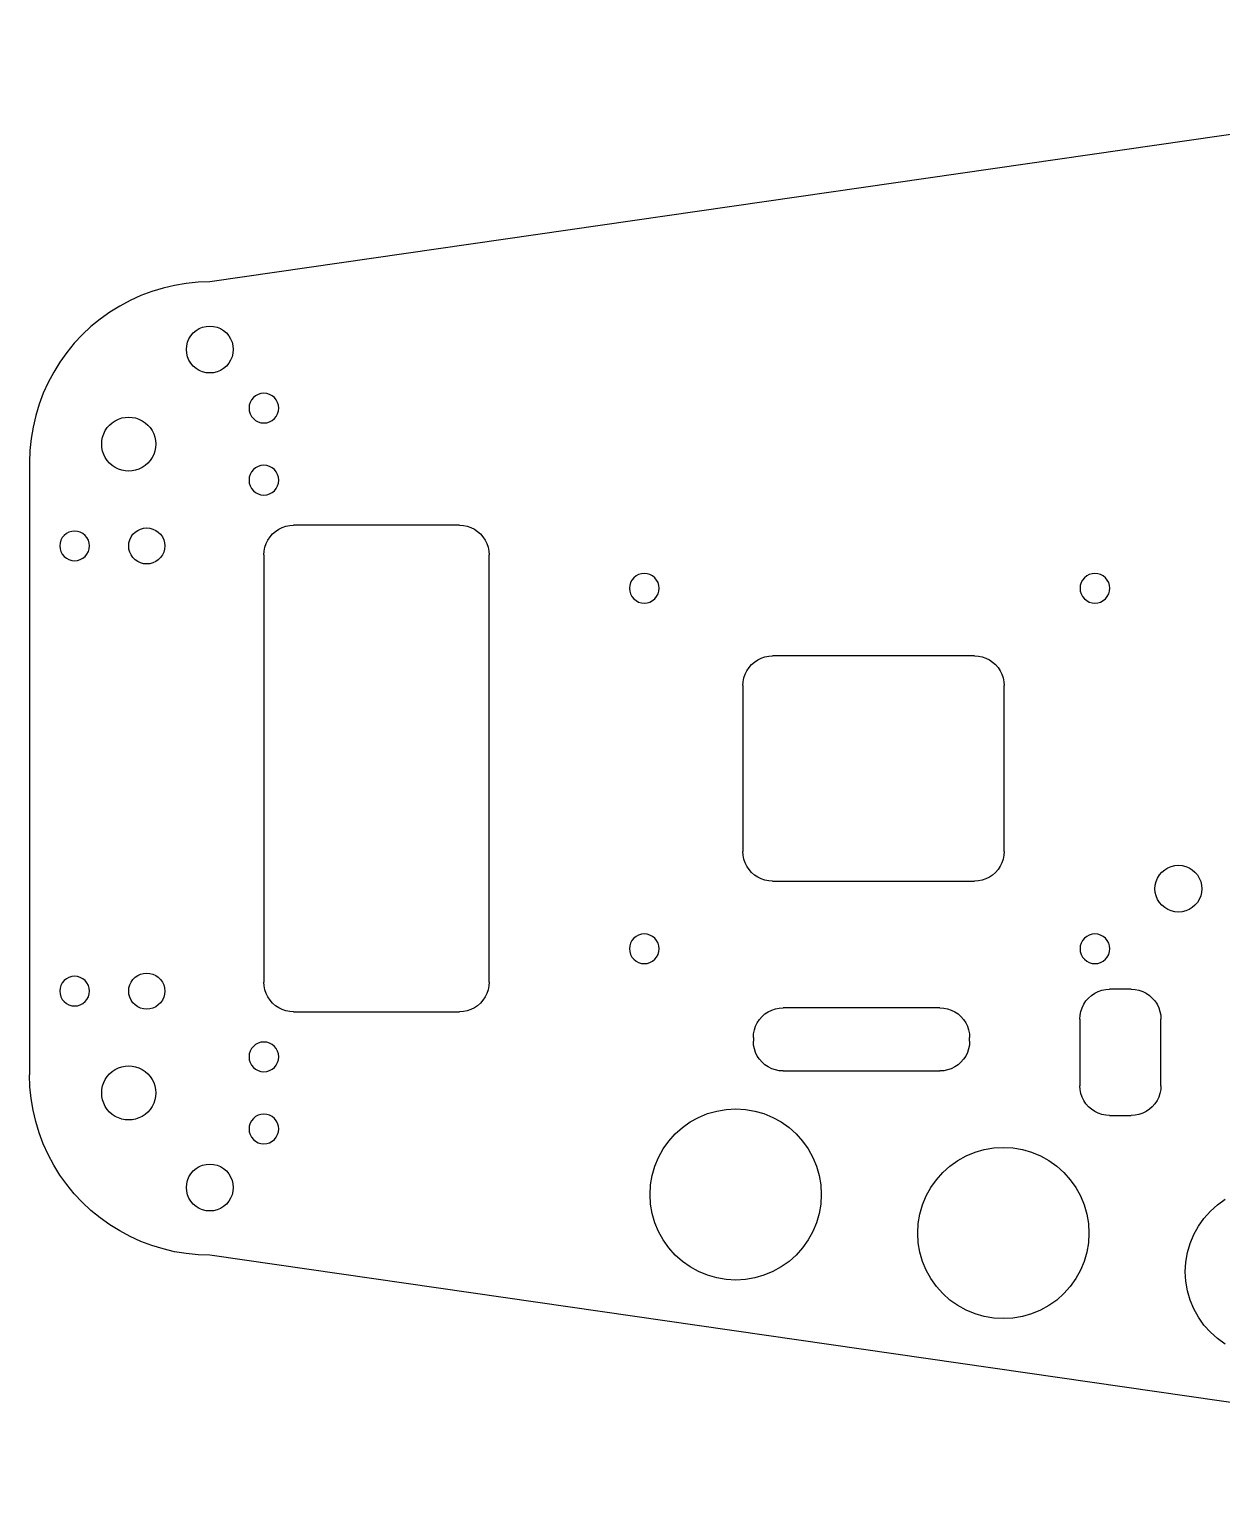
# Model space of a CAD drawing. Extents: x -118 to 146, y -80 to 84.
# Drawn here: x -118 to 14.3, y -80.3 to 83.7 of the extents above; entities that cross this region are included whole.
import ezdxf

# ---------------------------------------------------------------- set-up
doc = ezdxf.new("R2010")
doc.units = 0
doc.layers.get('0').update_dxf_attribs({"linetype": 'CONTINUOUS'})

msp = doc.modelspace()

# ---------------------------------------------------------------- linework, layer by layer
for p, q in [((96.05, 83.67), (-97.95, 55.66)), ((-105.61, 54.14), (-106.8, 53.6)), ((-104.38, 54.6), (-105.61, 54.14)), ((-103.13, 54.98), (-104.38, 54.6)), ((-101.86, 55.28), (-103.13, 54.98)), ((-100.56, 55.49), (-101.86, 55.28)), ((-99.26, 55.62), (-100.56, 55.49)), ((-97.95, 55.66), (-99.26, 55.62)), ((-107.95, 52.98), (-109.06, 52.29)), ((-106.8, 53.6), (-107.95, 52.98)), ((-110.13, 51.53), (-111.14, 50.7)), ((-109.06, 52.29), (-110.13, 51.53)), ((-112.1, 49.8), (-112.99, 48.85)), ((-111.14, 50.7), (-112.1, 49.8)), ((-100.43, 48.96), (-100.27, 49.34)), ((-100.27, 49.34), (-100.06, 49.69)), ((-100.06, 49.69), (-99.79, 50)), ((-99.79, 50), (-99.48, 50.26)), ((-99.48, 50.26), (-99.13, 50.48)), ((-99.13, 50.48), (-98.76, 50.63)), ((-98.76, 50.63), (-98.36, 50.73)), ((-98.36, 50.73), (-97.95, 50.76)), ((-97.95, 50.76), (-97.55, 50.73)), ((-97.55, 50.73), (-97.15, 50.63)), ((-97.15, 50.63), (-96.77, 50.48)), ((-96.77, 50.48), (-96.43, 50.26)), ((-96.43, 50.26), (-96.11, 50)), ((-96.11, 50), (-95.85, 49.69)), ((-95.85, 49.69), (-95.64, 49.34)), ((-95.64, 49.34), (-95.48, 48.96)), ((-113.82, 47.83), (-114.58, 46.77)), ((-112.99, 48.85), (-113.82, 47.83)), ((-100.55, 48.16), (-100.52, 48.57)), ((-100.52, 47.75), (-100.55, 48.16)), ((-100.52, 48.57), (-100.43, 48.96)), ((-100.43, 47.36), (-100.52, 47.75)), ((-95.48, 48.96), (-95.39, 48.57)), ((-95.39, 47.75), (-95.48, 47.36)), ((-95.39, 48.57), (-95.35, 48.16)), ((-95.35, 48.16), (-95.39, 47.75)), ((-114.58, 46.77), (-115.27, 45.66)), ((-100.27, 46.98), (-100.43, 47.36)), ((-100.06, 46.63), (-100.27, 46.98)), ((-99.79, 46.32), (-100.06, 46.63)), ((-99.48, 46.06), (-99.79, 46.32)), ((-99.13, 45.84), (-99.48, 46.06)), ((-96.43, 46.06), (-96.77, 45.84)), ((-96.11, 46.32), (-96.43, 46.06)), ((-95.85, 46.63), (-96.11, 46.32)), ((-95.64, 46.98), (-95.85, 46.63)), ((-95.48, 47.36), (-95.64, 46.98)), ((-115.89, 44.51), (-116.43, 43.31)), ((-115.27, 45.66), (-115.89, 44.51)), ((-98.76, 45.69), (-99.13, 45.84)), ((-98.36, 45.59), (-98.76, 45.69)), ((-97.95, 45.56), (-98.36, 45.59)), ((-97.55, 45.59), (-97.95, 45.56)), ((-97.15, 45.69), (-97.55, 45.59)), ((-96.77, 45.84), (-97.15, 45.69)), ((-116.43, 43.31), (-116.89, 42.09)), ((-93.12, 42.83), (-93.33, 42.58)), ((-92.87, 43.03), (-93.12, 42.83)), ((-92.58, 43.18), (-92.87, 43.03)), ((-92.28, 43.28), (-92.58, 43.18)), ((-91.95, 43.31), (-92.28, 43.28)), ((-91.63, 43.28), (-91.95, 43.31)), ((-91.32, 43.18), (-91.63, 43.28)), ((-91.04, 43.03), (-91.32, 43.18)), ((-90.79, 42.83), (-91.04, 43.03)), ((-90.58, 42.58), (-90.79, 42.83)), ((-116.89, 42.09), (-117.27, 40.84)), ((-93.57, 41.98), (-93.6, 41.66)), ((-93.6, 41.66), (-93.57, 41.34)), ((-93.48, 42.29), (-93.57, 41.98)), ((-93.57, 41.34), (-93.48, 41.03)), ((-93.33, 42.58), (-93.48, 42.29)), ((-93.48, 41.03), (-93.33, 40.74)), ((-90.43, 42.29), (-90.58, 42.58)), ((-90.58, 40.74), (-90.43, 41.03)), ((-90.34, 41.98), (-90.43, 42.29)), ((-90.43, 41.03), (-90.34, 41.34)), ((-90.3, 41.66), (-90.34, 41.98)), ((-90.34, 41.34), (-90.3, 41.66)), ((-117.57, 39.56), (-117.78, 38.27)), ((-117.27, 40.84), (-117.57, 39.56)), ((-109.55, 39.16), (-109.33, 39.49)), ((-109.33, 39.49), (-109.07, 39.78)), ((-109.07, 39.78), (-108.78, 40.04)), ((-108.78, 40.04), (-108.45, 40.26)), ((-108.45, 40.26), (-108.1, 40.43)), ((-108.1, 40.43), (-107.73, 40.56)), ((-107.73, 40.56), (-107.34, 40.63)), ((-107.34, 40.63), (-106.95, 40.66)), ((-106.95, 40.66), (-106.56, 40.63)), ((-106.56, 40.63), (-106.18, 40.56)), ((-106.18, 40.56), (-105.81, 40.43)), ((-105.81, 40.43), (-105.45, 40.26)), ((-105.45, 40.26), (-105.13, 40.04)), ((-105.13, 40.04), (-104.83, 39.78)), ((-104.83, 39.78), (-104.57, 39.49)), ((-104.57, 39.49), (-104.36, 39.16)), ((-93.33, 40.74), (-93.12, 40.49)), ((-93.12, 40.49), (-92.87, 40.29)), ((-92.87, 40.29), (-92.58, 40.14)), ((-92.58, 40.14), (-92.28, 40.04)), ((-92.28, 40.04), (-91.95, 40.01)), ((-91.95, 40.01), (-91.63, 40.04)), ((-91.63, 40.04), (-91.32, 40.14)), ((-91.32, 40.14), (-91.04, 40.29)), ((-91.04, 40.29), (-90.79, 40.49)), ((-90.79, 40.49), (-90.58, 40.74)), ((-117.78, 38.27), (-117.91, 36.97)), ((-109.95, 37.66), (-109.93, 38.05)), ((-109.93, 38.05), (-109.85, 38.44)), ((-109.85, 38.44), (-109.73, 38.81)), ((-109.73, 38.81), (-109.55, 39.16)), ((-104.36, 39.16), (-104.18, 38.81)), ((-104.18, 38.81), (-104.06, 38.44)), ((-104.06, 38.44), (-103.98, 38.05)), ((-103.98, 38.05), (-103.95, 37.66)), ((-117.91, 36.97), (-117.95, 35.66)), ((-109.93, 37.27), (-109.95, 37.66)), ((-109.85, 36.88), (-109.93, 37.27)), ((-109.73, 36.51), (-109.85, 36.88)), ((-109.55, 36.16), (-109.73, 36.51)), ((-109.33, 35.83), (-109.55, 36.16)), ((-104.36, 36.16), (-104.57, 35.83)), ((-104.18, 36.51), (-104.36, 36.16)), ((-104.06, 36.88), (-104.18, 36.51)), ((-103.98, 37.27), (-104.06, 36.88)), ((-103.95, 37.66), (-103.98, 37.27)), ((-117.95, 35.66), (-117.95, -32.34)), ((-109.07, 35.54), (-109.33, 35.83)), ((-108.78, 35.28), (-109.07, 35.54)), ((-108.45, 35.06), (-108.78, 35.28)), ((-108.1, 34.89), (-108.45, 35.06)), ((-107.73, 34.76), (-108.1, 34.89)), ((-107.34, 34.69), (-107.73, 34.76)), ((-106.95, 34.66), (-107.34, 34.69)), ((-106.56, 34.69), (-106.95, 34.66)), ((-106.18, 34.76), (-106.56, 34.69)), ((-105.81, 34.89), (-106.18, 34.76)), ((-105.45, 35.06), (-105.81, 34.89)), ((-105.13, 35.28), (-105.45, 35.06)), ((-104.83, 35.54), (-105.13, 35.28)), ((-104.57, 35.83), (-104.83, 35.54)), ((-93.33, 34.58), (-93.48, 34.29)), ((-93.12, 34.83), (-93.33, 34.58)), ((-92.87, 35.03), (-93.12, 34.83)), ((-92.58, 35.18), (-92.87, 35.03)), ((-92.28, 35.28), (-92.58, 35.18)), ((-91.95, 35.31), (-92.28, 35.28)), ((-91.63, 35.28), (-91.95, 35.31)), ((-91.32, 35.18), (-91.63, 35.28)), ((-91.04, 35.03), (-91.32, 35.18)), ((-90.79, 34.83), (-91.04, 35.03)), ((-90.58, 34.58), (-90.79, 34.83)), ((-90.43, 34.29), (-90.58, 34.58)), ((-93.57, 33.98), (-93.6, 33.66)), ((-93.6, 33.66), (-93.57, 33.34)), ((-93.48, 34.29), (-93.57, 33.98)), ((-93.57, 33.34), (-93.48, 33.03)), ((-93.48, 33.03), (-93.33, 32.74)), ((-90.58, 32.74), (-90.43, 33.03)), ((-90.34, 33.98), (-90.43, 34.29)), ((-90.43, 33.03), (-90.34, 33.34)), ((-90.3, 33.66), (-90.34, 33.98)), ((-90.34, 33.34), (-90.3, 33.66)), ((-93.33, 32.74), (-93.12, 32.49)), ((-93.12, 32.49), (-92.87, 32.29)), ((-92.87, 32.29), (-92.58, 32.14)), ((-92.58, 32.14), (-92.28, 32.04)), ((-92.28, 32.04), (-91.95, 32.01)), ((-91.95, 32.01), (-91.63, 32.04)), ((-91.63, 32.04), (-91.32, 32.14)), ((-91.32, 32.14), (-91.04, 32.29)), ((-91.04, 32.29), (-90.79, 32.49)), ((-90.79, 32.49), (-90.58, 32.74)), ((-113.58, 27.88), (-113.87, 27.73)), ((-113.28, 27.98), (-113.58, 27.88)), ((-112.95, 28.01), (-113.28, 27.98)), ((-112.63, 27.98), (-112.95, 28.01)), ((-112.32, 27.88), (-112.63, 27.98)), ((-112.04, 27.73), (-112.32, 27.88)), ((-106.49, 27.65), (-106.24, 27.89)), ((-106.24, 27.89), (-105.95, 28.09)), ((-105.95, 28.09), (-105.64, 28.24)), ((-105.64, 28.24), (-105.3, 28.33)), ((-105.3, 28.33), (-104.95, 28.36)), ((-104.95, 28.36), (-104.61, 28.33)), ((-104.61, 28.33), (-104.27, 28.24)), ((-104.27, 28.24), (-103.95, 28.09)), ((-103.95, 28.09), (-103.67, 27.89)), ((-103.67, 27.89), (-103.42, 27.65)), ((-90.99, 27.69), (-90.66, 27.98)), ((-90.66, 27.98), (-90.3, 28.22)), ((-90.3, 28.22), (-89.92, 28.41)), ((-89.92, 28.41), (-89.51, 28.55)), ((-89.51, 28.55), (-89.08, 28.63)), ((-89.08, 28.63), (-88.65, 28.66)), ((-70.25, 28.66), (-88.65, 28.66)), ((-70.25, 28.66), (-69.82, 28.63)), ((-69.82, 28.63), (-69.4, 28.55)), ((-69.4, 28.55), (-68.99, 28.41)), ((-68.99, 28.41), (-68.6, 28.22)), ((-68.6, 28.22), (-68.24, 27.98)), ((-68.24, 27.98), (-67.92, 27.69)), ((-114.57, 26.68), (-114.6, 26.36)), ((-114.6, 26.36), (-114.57, 26.04)), ((-114.48, 26.99), (-114.57, 26.68)), ((-114.33, 27.28), (-114.48, 26.99)), ((-114.12, 27.53), (-114.33, 27.28)), ((-113.87, 27.73), (-114.12, 27.53)), ((-111.79, 27.53), (-112.04, 27.73)), ((-111.58, 27.28), (-111.79, 27.53)), ((-111.43, 26.99), (-111.58, 27.28)), ((-111.34, 26.68), (-111.43, 26.99)), ((-111.3, 26.36), (-111.34, 26.68)), ((-111.34, 26.04), (-111.3, 26.36)), ((-106.95, 26.36), (-106.92, 26.71)), ((-106.92, 26.01), (-106.95, 26.36)), ((-106.92, 26.71), (-106.83, 27.04)), ((-106.83, 27.04), (-106.69, 27.36)), ((-106.69, 27.36), (-106.49, 27.65)), ((-103.42, 27.65), (-103.22, 27.36)), ((-103.22, 27.36), (-103.07, 27.04)), ((-103.07, 27.04), (-102.98, 26.71)), ((-102.98, 26.71), (-102.95, 26.36)), ((-102.95, 26.36), (-102.98, 26.01)), ((-91.84, 26.21), (-91.7, 26.62)), ((-91.7, 26.62), (-91.51, 27.01)), ((-91.51, 27.01), (-91.27, 27.37)), ((-91.27, 27.37), (-90.99, 27.69)), ((-67.92, 27.69), (-67.64, 27.37)), ((-67.64, 27.37), (-67.4, 27.01)), ((-67.4, 27.01), (-67.2, 26.62)), ((-67.2, 26.62), (-67.07, 26.21)), ((-114.57, 26.04), (-114.48, 25.73)), ((-114.48, 25.73), (-114.33, 25.44)), ((-114.33, 25.44), (-114.12, 25.19)), ((-114.12, 25.19), (-113.87, 24.99)), ((-113.87, 24.99), (-113.58, 24.84)), ((-113.58, 24.84), (-113.28, 24.74)), ((-113.28, 24.74), (-112.95, 24.71)), ((-112.95, 24.71), (-112.63, 24.74)), ((-112.63, 24.74), (-112.32, 24.84)), ((-112.32, 24.84), (-112.04, 24.99)), ((-112.04, 24.99), (-111.79, 25.19)), ((-111.79, 25.19), (-111.58, 25.44)), ((-111.58, 25.44), (-111.43, 25.73)), ((-111.43, 25.73), (-111.34, 26.04)), ((-106.83, 25.68), (-106.92, 26.01)), ((-106.69, 25.36), (-106.83, 25.68)), ((-106.49, 25.07), (-106.69, 25.36)), ((-106.24, 24.83), (-106.49, 25.07)), ((-105.95, 24.63), (-106.24, 24.83)), ((-105.64, 24.48), (-105.95, 24.63)), ((-103.95, 24.63), (-104.27, 24.48)), ((-103.67, 24.83), (-103.95, 24.63)), ((-103.42, 25.07), (-103.67, 24.83)), ((-103.22, 25.36), (-103.42, 25.07)), ((-103.07, 25.68), (-103.22, 25.36)), ((-102.98, 26.01), (-103.07, 25.68)), ((-91.95, 25.36), (-91.93, 25.79)), ((-91.95, 25.36), (-91.95, -22.04)), ((-91.93, 25.79), (-91.84, 26.21)), ((-67.07, 26.21), (-66.98, 25.79)), ((-66.98, 25.79), (-66.95, 25.36)), ((-66.95, -22.04), (-66.95, 25.36)), ((-105.3, 24.39), (-105.64, 24.48)), ((-104.95, 24.36), (-105.3, 24.39)), ((-104.61, 24.39), (-104.95, 24.36)), ((-104.27, 24.48), (-104.61, 24.39)), ((-50.65, 23.03), (-50.9, 22.83)), ((-50.37, 23.18), (-50.65, 23.03)), ((-50.06, 23.28), (-50.37, 23.18)), ((-49.74, 23.31), (-50.06, 23.28)), ((-49.42, 23.28), (-49.74, 23.31)), ((-49.11, 23.18), (-49.42, 23.28)), ((-48.82, 23.03), (-49.11, 23.18)), ((-48.57, 22.83), (-48.82, 23.03)), ((-0.65, 23.03), (-0.9, 22.83)), ((-0.37, 23.18), (-0.65, 23.03)), ((-0.06, 23.28), (-0.37, 23.18)), ((0.26, 23.31), (-0.06, 23.28)), ((0.58, 23.28), (0.26, 23.31)), ((0.89, 23.18), (0.58, 23.28)), ((1.18, 23.03), (0.89, 23.18)), ((1.43, 22.83), (1.18, 23.03)), ((-51.36, 21.98), (-51.39, 21.66)), ((-51.39, 21.66), (-51.36, 21.34)), ((-51.26, 22.29), (-51.36, 21.98)), ((-51.36, 21.34), (-51.26, 21.03)), ((-51.11, 22.58), (-51.26, 22.29)), ((-50.9, 22.83), (-51.11, 22.58)), ((-48.37, 22.58), (-48.57, 22.83)), ((-48.21, 22.29), (-48.37, 22.58)), ((-48.12, 21.98), (-48.21, 22.29)), ((-48.21, 21.03), (-48.12, 21.34)), ((-48.09, 21.66), (-48.12, 21.98)), ((-48.12, 21.34), (-48.09, 21.66)), ((-1.36, 21.98), (-1.39, 21.66)), ((-1.39, 21.66), (-1.36, 21.34)), ((-1.26, 22.29), (-1.36, 21.98)), ((-1.36, 21.34), (-1.26, 21.03)), ((-1.11, 22.58), (-1.26, 22.29)), ((-0.9, 22.83), (-1.11, 22.58)), ((1.63, 22.58), (1.43, 22.83)), ((1.79, 22.29), (1.63, 22.58)), ((1.88, 21.98), (1.79, 22.29)), ((1.79, 21.03), (1.88, 21.34)), ((1.91, 21.66), (1.88, 21.98)), ((1.88, 21.34), (1.91, 21.66)), ((-51.26, 21.03), (-51.11, 20.74)), ((-51.11, 20.74), (-50.9, 20.49)), ((-50.9, 20.49), (-50.65, 20.29)), ((-50.65, 20.29), (-50.37, 20.14)), ((-50.37, 20.14), (-50.06, 20.04)), ((-50.06, 20.04), (-49.74, 20.01)), ((-49.74, 20.01), (-49.42, 20.04)), ((-49.42, 20.04), (-49.11, 20.14)), ((-49.11, 20.14), (-48.82, 20.29)), ((-48.82, 20.29), (-48.57, 20.49)), ((-48.57, 20.49), (-48.37, 20.74)), ((-48.37, 20.74), (-48.21, 21.03)), ((-1.26, 21.03), (-1.11, 20.74)), ((-1.11, 20.74), (-0.9, 20.49)), ((-0.9, 20.49), (-0.65, 20.29)), ((-0.65, 20.29), (-0.37, 20.14)), ((-0.37, 20.14), (-0.06, 20.04)), ((-0.06, 20.04), (0.26, 20.01)), ((0.26, 20.01), (0.58, 20.04)), ((0.58, 20.04), (0.89, 20.14)), ((0.89, 20.14), (1.18, 20.29)), ((1.18, 20.29), (1.43, 20.49)), ((1.43, 20.49), (1.63, 20.74)), ((1.63, 20.74), (1.79, 21.03)), ((-38.12, 12.87), (-37.83, 13.19)), ((-37.83, 13.19), (-37.51, 13.48)), ((-37.51, 13.48), (-37.15, 13.72)), ((-37.15, 13.72), (-36.76, 13.91)), ((-36.76, 13.91), (-36.35, 14.05)), ((-36.35, 14.05), (-35.93, 14.13)), ((-35.93, 14.13), (-35.5, 14.16)), ((-13.1, 14.16), (-35.5, 14.16)), ((-13.1, 14.16), (-12.67, 14.13)), ((-12.67, 14.13), (-12.25, 14.05)), ((-12.25, 14.05), (-11.84, 13.91)), ((-11.84, 13.91), (-11.45, 13.72)), ((-11.45, 13.72), (-11.09, 13.48)), ((-11.09, 13.48), (-10.77, 13.19)), ((-10.77, 13.19), (-10.48, 12.87)), ((-38.77, 11.29), (-38.69, 11.71)), ((-38.69, 11.71), (-38.55, 12.12)), ((-38.55, 12.12), (-38.36, 12.51)), ((-38.36, 12.51), (-38.12, 12.87)), ((-10.48, 12.87), (-10.24, 12.51)), ((-10.24, 12.51), (-10.05, 12.12)), ((-10.05, 12.12), (-9.91, 11.71)), ((-9.91, 11.71), (-9.83, 11.29)), ((-38.8, 10.86), (-38.77, 11.29)), ((-38.8, 10.86), (-38.8, -7.54)), ((-9.83, 11.29), (-9.8, 10.86)), ((-9.8, -7.54), (-9.8, 10.86)), ((-38.77, -7.97), (-38.8, -7.54)), ((-38.69, -8.39), (-38.77, -7.97)), ((-9.83, -7.97), (-9.91, -8.39)), ((-9.8, -7.54), (-9.83, -7.97)), ((-38.55, -8.8), (-38.69, -8.39)), ((-38.36, -9.19), (-38.55, -8.8)), ((-38.12, -9.55), (-38.36, -9.19)), ((-37.83, -9.87), (-38.12, -9.55)), ((-10.48, -9.55), (-10.77, -9.87)), ((-10.24, -9.19), (-10.48, -9.55)), ((-10.05, -8.8), (-10.24, -9.19)), ((-9.91, -8.39), (-10.05, -8.8)), ((7.42, -10.15), (7.68, -9.84)), ((7.68, -9.84), (8, -9.57)), ((8, -9.57), (8.34, -9.36)), ((8.34, -9.36), (8.72, -9.2)), ((8.72, -9.2), (9.12, -9.11)), ((9.12, -9.11), (9.52, -9.08)), ((9.52, -9.08), (9.93, -9.11)), ((9.93, -9.11), (10.33, -9.2)), ((10.33, -9.2), (10.7, -9.36)), ((10.7, -9.36), (11.05, -9.57)), ((11.05, -9.57), (11.36, -9.84)), ((11.36, -9.84), (11.63, -10.15)), ((-37.51, -10.16), (-37.83, -9.87)), ((-37.15, -10.4), (-37.51, -10.16)), ((-36.76, -10.59), (-37.15, -10.4)), ((-36.35, -10.73), (-36.76, -10.59)), ((-35.93, -10.81), (-36.35, -10.73)), ((-35.5, -10.84), (-35.93, -10.81)), ((-35.5, -10.84), (-13.1, -10.84)), ((-12.67, -10.81), (-13.1, -10.84)), ((-12.25, -10.73), (-12.67, -10.81)), ((-11.84, -10.59), (-12.25, -10.73)), ((-11.45, -10.4), (-11.84, -10.59)), ((-11.09, -10.16), (-11.45, -10.4)), ((-10.77, -9.87), (-11.09, -10.16)), ((6.92, -11.68), (6.96, -11.27)), ((6.96, -11.27), (7.05, -10.87)), ((7.05, -10.87), (7.21, -10.5)), ((7.21, -10.5), (7.42, -10.15)), ((11.63, -10.15), (11.84, -10.5)), ((11.84, -10.5), (12, -10.87)), ((12, -10.87), (12.09, -11.27)), ((12.09, -11.27), (12.12, -11.68)), ((6.96, -12.08), (6.92, -11.68)), ((7.05, -12.48), (6.96, -12.08)), ((7.21, -12.86), (7.05, -12.48)), ((7.42, -13.21), (7.21, -12.86)), ((11.84, -12.86), (11.63, -13.21)), ((12, -12.48), (11.84, -12.86)), ((12.09, -12.08), (12, -12.48)), ((12.12, -11.68), (12.09, -12.08)), ((7.68, -13.52), (7.42, -13.21)), ((8, -13.78), (7.68, -13.52)), ((8.34, -13.99), (8, -13.78)), ((8.72, -14.15), (8.34, -13.99)), ((9.12, -14.25), (8.72, -14.15)), ((9.52, -14.28), (9.12, -14.25)), ((9.93, -14.25), (9.52, -14.28)), ((10.33, -14.15), (9.93, -14.25)), ((10.7, -13.99), (10.33, -14.15)), ((11.05, -13.78), (10.7, -13.99)), ((11.36, -13.52), (11.05, -13.78)), ((11.63, -13.21), (11.36, -13.52)), ((-51.36, -18.02), (-51.39, -18.34)), ((-51.26, -17.71), (-51.36, -18.02)), ((-51.11, -17.42), (-51.26, -17.71)), ((-50.9, -17.17), (-51.11, -17.42)), ((-50.65, -16.97), (-50.9, -17.17)), ((-50.37, -16.82), (-50.65, -16.97)), ((-50.06, -16.72), (-50.37, -16.82)), ((-49.74, -16.69), (-50.06, -16.72)), ((-49.42, -16.72), (-49.74, -16.69)), ((-49.11, -16.82), (-49.42, -16.72)), ((-48.82, -16.97), (-49.11, -16.82)), ((-48.57, -17.17), (-48.82, -16.97)), ((-48.37, -17.42), (-48.57, -17.17)), ((-48.21, -17.71), (-48.37, -17.42)), ((-48.12, -18.02), (-48.21, -17.71)), ((-48.09, -18.34), (-48.12, -18.02)), ((-1.36, -18.02), (-1.39, -18.34)), ((-1.26, -17.71), (-1.36, -18.02)), ((-1.11, -17.42), (-1.26, -17.71)), ((-0.9, -17.17), (-1.11, -17.42)), ((-0.65, -16.97), (-0.9, -17.17)), ((-0.37, -16.82), (-0.65, -16.97)), ((-0.06, -16.72), (-0.37, -16.82)), ((0.26, -16.69), (-0.06, -16.72)), ((0.58, -16.72), (0.26, -16.69)), ((0.89, -16.82), (0.58, -16.72)), ((1.18, -16.97), (0.89, -16.82)), ((1.43, -17.17), (1.18, -16.97)), ((1.63, -17.42), (1.43, -17.17)), ((1.79, -17.71), (1.63, -17.42)), ((1.88, -18.02), (1.79, -17.71)), ((1.91, -18.34), (1.88, -18.02)), ((-51.39, -18.34), (-51.36, -18.66)), ((-51.36, -18.66), (-51.26, -18.97)), ((-51.26, -18.97), (-51.11, -19.26)), ((-51.11, -19.26), (-50.9, -19.51)), ((-50.9, -19.51), (-50.65, -19.71)), ((-48.82, -19.71), (-48.57, -19.51)), ((-48.57, -19.51), (-48.37, -19.26)), ((-48.37, -19.26), (-48.21, -18.97)), ((-48.21, -18.97), (-48.12, -18.66)), ((-48.12, -18.66), (-48.09, -18.34)), ((-1.39, -18.34), (-1.36, -18.66)), ((-1.36, -18.66), (-1.26, -18.97)), ((-1.26, -18.97), (-1.11, -19.26)), ((-1.11, -19.26), (-0.9, -19.51)), ((-0.9, -19.51), (-0.65, -19.71)), ((1.18, -19.71), (1.43, -19.51)), ((1.43, -19.51), (1.63, -19.26)), ((1.63, -19.26), (1.79, -18.97)), ((1.79, -18.97), (1.88, -18.66)), ((1.88, -18.66), (1.91, -18.34)), ((-106.24, -21.51), (-105.95, -21.31)), ((-105.95, -21.31), (-105.64, -21.16)), ((-105.64, -21.16), (-105.3, -21.07)), ((-105.3, -21.07), (-104.95, -21.04)), ((-104.95, -21.04), (-104.61, -21.07)), ((-104.61, -21.07), (-104.27, -21.16)), ((-104.27, -21.16), (-103.95, -21.31)), ((-103.95, -21.31), (-103.67, -21.51)), ((-50.65, -19.71), (-50.37, -19.86)), ((-50.37, -19.86), (-50.06, -19.96)), ((-50.06, -19.96), (-49.74, -19.99)), ((-49.74, -19.99), (-49.42, -19.96)), ((-49.42, -19.96), (-49.11, -19.86)), ((-49.11, -19.86), (-48.82, -19.71)), ((-0.65, -19.71), (-0.37, -19.86)), ((-0.37, -19.86), (-0.06, -19.96)), ((-0.06, -19.96), (0.26, -19.99)), ((0.26, -19.99), (0.58, -19.96)), ((0.58, -19.96), (0.89, -19.86)), ((0.89, -19.86), (1.18, -19.71)), ((-114.57, -22.72), (-114.6, -23.04)), ((-114.48, -22.41), (-114.57, -22.72)), ((-114.33, -22.12), (-114.48, -22.41)), ((-114.12, -21.87), (-114.33, -22.12)), ((-113.87, -21.67), (-114.12, -21.87)), ((-113.58, -21.52), (-113.87, -21.67)), ((-113.28, -21.42), (-113.58, -21.52)), ((-112.95, -21.39), (-113.28, -21.42)), ((-112.63, -21.42), (-112.95, -21.39)), ((-112.32, -21.52), (-112.63, -21.42)), ((-112.04, -21.67), (-112.32, -21.52)), ((-111.79, -21.87), (-112.04, -21.67)), ((-111.58, -22.12), (-111.79, -21.87)), ((-111.43, -22.41), (-111.58, -22.12)), ((-111.34, -22.72), (-111.43, -22.41)), ((-111.3, -23.04), (-111.34, -22.72)), ((-106.95, -23.04), (-106.92, -22.69)), ((-106.92, -22.69), (-106.83, -22.36)), ((-106.83, -22.36), (-106.69, -22.04)), ((-106.69, -22.04), (-106.49, -21.75)), ((-106.49, -21.75), (-106.24, -21.51)), ((-103.67, -21.51), (-103.42, -21.75)), ((-103.42, -21.75), (-103.22, -22.04)), ((-103.22, -22.04), (-103.07, -22.36)), ((-103.07, -22.36), (-102.98, -22.69)), ((-102.98, -22.69), (-102.95, -23.04)), ((-91.93, -22.47), (-91.95, -22.04)), ((-91.84, -22.89), (-91.93, -22.47)), ((-91.7, -23.3), (-91.84, -22.89)), ((-67.07, -22.89), (-67.2, -23.3)), ((-66.98, -22.47), (-67.07, -22.89)), ((-66.95, -22.04), (-66.98, -22.47)), ((0.63, -23.09), (1.04, -22.95)), ((1.04, -22.95), (1.46, -22.87)), ((1.46, -22.87), (1.89, -22.84)), ((4.29, -22.84), (1.89, -22.84)), ((4.29, -22.84), (4.72, -22.87)), ((4.72, -22.87), (5.15, -22.95)), ((5.15, -22.95), (5.56, -23.09)), ((-114.6, -23.04), (-114.57, -23.36)), ((-114.57, -23.36), (-114.48, -23.67)), ((-114.48, -23.67), (-114.33, -23.96)), ((-114.33, -23.96), (-114.12, -24.21)), ((-114.12, -24.21), (-113.87, -24.41)), ((-113.87, -24.41), (-113.58, -24.56)), ((-113.58, -24.56), (-113.28, -24.66)), ((-112.63, -24.66), (-112.32, -24.56)), ((-112.32, -24.56), (-112.04, -24.41)), ((-112.04, -24.41), (-111.79, -24.21)), ((-111.79, -24.21), (-111.58, -23.96)), ((-111.58, -23.96), (-111.43, -23.67)), ((-111.43, -23.67), (-111.34, -23.36)), ((-111.34, -23.36), (-111.3, -23.04)), ((-106.92, -23.39), (-106.95, -23.04)), ((-106.83, -23.72), (-106.92, -23.39)), ((-106.69, -24.04), (-106.83, -23.72)), ((-106.49, -24.33), (-106.69, -24.04)), ((-106.24, -24.57), (-106.49, -24.33)), ((-105.95, -24.77), (-106.24, -24.57)), ((-103.67, -24.57), (-103.95, -24.77)), ((-103.42, -24.33), (-103.67, -24.57)), ((-103.22, -24.04), (-103.42, -24.33)), ((-103.07, -23.72), (-103.22, -24.04)), ((-102.98, -23.39), (-103.07, -23.72)), ((-102.95, -23.04), (-102.98, -23.39)), ((-91.51, -23.69), (-91.7, -23.3)), ((-91.27, -24.05), (-91.51, -23.69)), ((-90.99, -24.37), (-91.27, -24.05)), ((-90.66, -24.66), (-90.99, -24.37)), ((-67.92, -24.37), (-68.24, -24.66)), ((-67.64, -24.05), (-67.92, -24.37)), ((-67.4, -23.69), (-67.64, -24.05)), ((-67.2, -23.3), (-67.4, -23.69)), ((-1.16, -24.88), (-0.97, -24.49)), ((-0.97, -24.49), (-0.73, -24.13)), ((-0.73, -24.13), (-0.44, -23.81)), ((-0.44, -23.81), (-0.12, -23.52)), ((-0.12, -23.52), (0.24, -23.28)), ((0.24, -23.28), (0.63, -23.09)), ((5.56, -23.09), (5.94, -23.28)), ((5.94, -23.28), (6.3, -23.52)), ((6.3, -23.52), (6.63, -23.81)), ((6.63, -23.81), (6.91, -24.13)), ((6.91, -24.13), (7.15, -24.49)), ((7.15, -24.49), (7.34, -24.88)), ((-113.28, -24.66), (-112.95, -24.69)), ((-112.95, -24.69), (-112.63, -24.66)), ((-105.64, -24.92), (-105.95, -24.77)), ((-105.3, -25.01), (-105.64, -24.92)), ((-104.95, -25.04), (-105.3, -25.01)), ((-104.61, -25.01), (-104.95, -25.04)), ((-104.27, -24.92), (-104.61, -25.01)), ((-103.95, -24.77), (-104.27, -24.92)), ((-90.3, -24.9), (-90.66, -24.66)), ((-89.92, -25.09), (-90.3, -24.9)), ((-89.51, -25.23), (-89.92, -25.09)), ((-89.08, -25.31), (-89.51, -25.23)), ((-88.65, -25.34), (-89.08, -25.31)), ((-88.65, -25.34), (-70.25, -25.34)), ((-69.82, -25.31), (-70.25, -25.34)), ((-69.4, -25.23), (-69.82, -25.31)), ((-68.99, -25.09), (-69.4, -25.23)), ((-68.6, -24.9), (-68.99, -25.09)), ((-68.24, -24.66), (-68.6, -24.9)), ((-37.2, -26.55), (-36.96, -26.19)), ((-36.96, -26.19), (-36.67, -25.87)), ((-36.67, -25.87), (-36.35, -25.58)), ((-36.35, -25.58), (-35.99, -25.34)), ((-35.99, -25.34), (-35.6, -25.15)), ((-35.6, -25.15), (-35.19, -25.01)), ((-35.19, -25.01), (-34.77, -24.93)), ((-34.77, -24.93), (-34.34, -24.9)), ((-16.94, -24.9), (-34.34, -24.9)), ((-16.94, -24.9), (-16.51, -24.93)), ((-16.51, -24.93), (-16.09, -25.01)), ((-16.09, -25.01), (-15.68, -25.15)), ((-15.68, -25.15), (-15.29, -25.34)), ((-15.29, -25.34), (-14.93, -25.58)), ((-14.93, -25.58), (-14.61, -25.87)), ((-14.61, -25.87), (-14.32, -26.19)), ((-14.32, -26.19), (-14.08, -26.55)), ((-1.41, -26.14), (-1.38, -25.71)), ((-1.41, -26.14), (-1.41, -33.54)), ((-1.38, -25.71), (-1.3, -25.29)), ((-1.3, -25.29), (-1.16, -24.88)), ((7.34, -24.88), (7.48, -25.29)), ((7.48, -25.29), (7.56, -25.71)), ((7.56, -25.71), (7.59, -26.14)), ((7.59, -33.54), (7.59, -26.14)), ((-37.64, -28.2), (-37.61, -27.77)), ((-37.61, -27.77), (-37.53, -27.35)), ((-37.53, -27.35), (-37.39, -26.94)), ((-37.39, -26.94), (-37.2, -26.55)), ((-14.08, -26.55), (-13.89, -26.94)), ((-13.89, -26.94), (-13.75, -27.35)), ((-13.75, -27.35), (-13.67, -27.77)), ((-13.67, -27.77), (-13.64, -28.2)), ((-93.33, -29.42), (-93.48, -29.71)), ((-93.12, -29.17), (-93.33, -29.42)), ((-92.87, -28.97), (-93.12, -29.17)), ((-92.58, -28.82), (-92.87, -28.97)), ((-92.28, -28.72), (-92.58, -28.82)), ((-91.95, -28.69), (-92.28, -28.72)), ((-91.63, -28.72), (-91.95, -28.69)), ((-91.32, -28.82), (-91.63, -28.72)), ((-91.04, -28.97), (-91.32, -28.82)), ((-90.79, -29.17), (-91.04, -28.97)), ((-90.58, -29.42), (-90.79, -29.17)), ((-90.43, -29.71), (-90.58, -29.42)), ((-37.64, -28.2), (-37.64, -28.6)), ((-37.61, -29.03), (-37.64, -28.6)), ((-37.53, -29.45), (-37.61, -29.03)), ((-37.39, -29.86), (-37.53, -29.45)), ((-13.75, -29.45), (-13.89, -29.86)), ((-13.67, -29.03), (-13.75, -29.45)), ((-13.64, -28.6), (-13.67, -29.03)), ((-13.64, -28.6), (-13.64, -28.2)), ((-93.57, -30.02), (-93.6, -30.34)), ((-93.6, -30.34), (-93.57, -30.66)), ((-93.48, -29.71), (-93.57, -30.02)), ((-93.57, -30.66), (-93.48, -30.97)), ((-93.48, -30.97), (-93.33, -31.26)), ((-90.58, -31.26), (-90.43, -30.97)), ((-90.34, -30.02), (-90.43, -29.71)), ((-90.43, -30.97), (-90.34, -30.66)), ((-90.3, -30.34), (-90.34, -30.02)), ((-90.34, -30.66), (-90.3, -30.34)), ((-37.2, -30.25), (-37.39, -29.86)), ((-36.96, -30.61), (-37.2, -30.25)), ((-36.67, -30.93), (-36.96, -30.61)), ((-36.35, -31.22), (-36.67, -30.93)), ((-14.61, -30.93), (-14.93, -31.22)), ((-14.32, -30.61), (-14.61, -30.93)), ((-14.08, -30.25), (-14.32, -30.61)), ((-13.89, -29.86), (-14.08, -30.25)), ((-117.91, -33.65), (-117.95, -32.34)), ((-109.55, -32.84), (-109.33, -32.51)), ((-109.33, -32.51), (-109.07, -32.22)), ((-109.07, -32.22), (-108.78, -31.96)), ((-108.78, -31.96), (-108.45, -31.74)), ((-108.45, -31.74), (-108.1, -31.57)), ((-108.1, -31.57), (-107.73, -31.44)), ((-107.73, -31.44), (-107.34, -31.37)), ((-107.34, -31.37), (-106.95, -31.34)), ((-106.95, -31.34), (-106.56, -31.37)), ((-106.56, -31.37), (-106.18, -31.44)), ((-106.18, -31.44), (-105.81, -31.57)), ((-105.81, -31.57), (-105.45, -31.74)), ((-105.45, -31.74), (-105.13, -31.96)), ((-105.13, -31.96), (-104.83, -32.22)), ((-104.83, -32.22), (-104.57, -32.51)), ((-104.57, -32.51), (-104.36, -32.84)), ((-93.33, -31.26), (-93.12, -31.51)), ((-93.12, -31.51), (-92.87, -31.71)), ((-92.87, -31.71), (-92.58, -31.86)), ((-92.58, -31.86), (-92.28, -31.96)), ((-92.28, -31.96), (-91.95, -31.99)), ((-91.95, -31.99), (-91.63, -31.96)), ((-91.63, -31.96), (-91.32, -31.86)), ((-91.32, -31.86), (-91.04, -31.71)), ((-91.04, -31.71), (-90.79, -31.51)), ((-90.79, -31.51), (-90.58, -31.26)), ((-35.99, -31.46), (-36.35, -31.22)), ((-35.6, -31.65), (-35.99, -31.46)), ((-35.19, -31.79), (-35.6, -31.65)), ((-34.77, -31.87), (-35.19, -31.79)), ((-34.34, -31.9), (-34.77, -31.87)), ((-34.34, -31.9), (-16.94, -31.9)), ((-16.51, -31.87), (-16.94, -31.9)), ((-16.09, -31.79), (-16.51, -31.87)), ((-15.68, -31.65), (-16.09, -31.79)), ((-15.29, -31.46), (-15.68, -31.65)), ((-14.93, -31.22), (-15.29, -31.46)), ((-117.78, -34.95), (-117.91, -33.65)), ((-109.95, -34.34), (-109.93, -33.95)), ((-109.93, -34.73), (-109.95, -34.34)), ((-109.93, -33.95), (-109.85, -33.56)), ((-109.85, -33.56), (-109.73, -33.19)), ((-109.73, -33.19), (-109.55, -32.84)), ((-104.36, -32.84), (-104.18, -33.19)), ((-104.18, -33.19), (-104.06, -33.56)), ((-104.06, -33.56), (-103.98, -33.95)), ((-103.98, -33.95), (-103.95, -34.34)), ((-103.95, -34.34), (-103.98, -34.73)), ((-1.38, -33.97), (-1.41, -33.54)), ((-1.3, -34.39), (-1.38, -33.97)), ((-1.16, -34.8), (-1.3, -34.39)), ((7.48, -34.39), (7.34, -34.8)), ((7.56, -33.97), (7.48, -34.39)), ((7.59, -33.54), (7.56, -33.97)), ((-117.57, -36.24), (-117.78, -34.95)), ((-109.85, -35.12), (-109.93, -34.73)), ((-109.73, -35.49), (-109.85, -35.12)), ((-109.55, -35.84), (-109.73, -35.49)), ((-109.33, -36.17), (-109.55, -35.84)), ((-104.36, -35.84), (-104.57, -36.17)), ((-104.18, -35.49), (-104.36, -35.84)), ((-104.06, -35.12), (-104.18, -35.49)), ((-103.98, -34.73), (-104.06, -35.12)), ((-0.97, -35.19), (-1.16, -34.8)), ((-0.73, -35.55), (-0.97, -35.19)), ((-0.44, -35.87), (-0.73, -35.55)), ((-0.12, -36.16), (-0.44, -35.87)), ((6.63, -35.87), (6.3, -36.16)), ((6.91, -35.55), (6.63, -35.87)), ((7.15, -35.19), (6.91, -35.55)), ((7.34, -34.8), (7.15, -35.19)), ((-117.27, -37.52), (-117.57, -36.24)), ((-116.89, -38.77), (-117.27, -37.52)), ((-109.07, -36.46), (-109.33, -36.17)), ((-108.78, -36.72), (-109.07, -36.46)), ((-108.45, -36.94), (-108.78, -36.72)), ((-108.1, -37.11), (-108.45, -36.94)), ((-107.73, -37.24), (-108.1, -37.11)), ((-107.34, -37.31), (-107.73, -37.24)), ((-106.95, -37.34), (-107.34, -37.31)), ((-106.56, -37.31), (-106.95, -37.34)), ((-106.18, -37.24), (-106.56, -37.31)), ((-105.81, -37.11), (-106.18, -37.24)), ((-105.45, -36.94), (-105.81, -37.11)), ((-105.13, -36.72), (-105.45, -36.94)), ((-104.83, -36.46), (-105.13, -36.72)), ((-104.57, -36.17), (-104.83, -36.46)), ((-93.48, -37.71), (-93.57, -38.02)), ((-93.33, -37.42), (-93.48, -37.71)), ((-93.12, -37.17), (-93.33, -37.42)), ((-92.87, -36.97), (-93.12, -37.17)), ((-92.58, -36.82), (-92.87, -36.97)), ((-92.28, -36.72), (-92.58, -36.82)), ((-91.95, -36.69), (-92.28, -36.72)), ((-91.63, -36.72), (-91.95, -36.69)), ((-91.32, -36.82), (-91.63, -36.72)), ((-91.04, -36.97), (-91.32, -36.82)), ((-90.79, -37.17), (-91.04, -36.97)), ((-90.58, -37.42), (-90.79, -37.17)), ((-90.43, -37.71), (-90.58, -37.42)), ((-90.34, -38.02), (-90.43, -37.71)), ((-45.52, -38.18), (-44.65, -37.56)), ((-44.65, -37.56), (-43.72, -37.05)), ((-43.72, -37.05), (-42.73, -36.64)), ((-42.73, -36.64), (-41.71, -36.35)), ((-41.71, -36.35), (-40.66, -36.17)), ((-40.66, -36.17), (-39.6, -36.11)), ((-39.6, -36.11), (-38.53, -36.17)), ((-38.53, -36.17), (-37.48, -36.35)), ((-37.48, -36.35), (-36.46, -36.64)), ((-36.46, -36.64), (-35.47, -37.05)), ((-35.47, -37.05), (-34.54, -37.56)), ((-34.54, -37.56), (-33.67, -38.18)), ((0.24, -36.4), (-0.12, -36.16)), ((0.63, -36.59), (0.24, -36.4)), ((1.04, -36.73), (0.63, -36.59)), ((1.46, -36.81), (1.04, -36.73)), ((1.89, -36.84), (1.46, -36.81)), ((1.89, -36.84), (4.29, -36.84)), ((4.72, -36.81), (4.29, -36.84)), ((5.15, -36.73), (4.72, -36.81)), ((5.56, -36.59), (5.15, -36.73)), ((5.94, -36.4), (5.56, -36.59)), ((6.3, -36.16), (5.94, -36.4)), ((-116.43, -39.99), (-116.89, -38.77)), ((-93.57, -38.02), (-93.6, -38.34)), ((-93.6, -38.34), (-93.57, -38.66)), ((-93.57, -38.66), (-93.48, -38.97)), ((-93.48, -38.97), (-93.33, -39.26)), ((-93.33, -39.26), (-93.12, -39.51)), ((-90.79, -39.51), (-90.58, -39.26)), ((-90.58, -39.26), (-90.43, -38.97)), ((-90.43, -38.97), (-90.34, -38.66)), ((-90.3, -38.34), (-90.34, -38.02)), ((-90.34, -38.66), (-90.3, -38.34)), ((-47.02, -39.68), (-46.31, -38.89)), ((-46.31, -38.89), (-45.52, -38.18)), ((-33.67, -38.18), (-32.88, -38.89)), ((-32.88, -38.89), (-32.17, -39.68)), ((-115.89, -41.19), (-116.43, -39.99)), ((-93.12, -39.51), (-92.87, -39.71)), ((-92.87, -39.71), (-92.58, -39.86)), ((-92.58, -39.86), (-92.28, -39.96)), ((-92.28, -39.96), (-91.95, -39.99)), ((-91.95, -39.99), (-91.63, -39.96)), ((-91.63, -39.96), (-91.32, -39.86)), ((-91.32, -39.86), (-91.04, -39.71)), ((-91.04, -39.71), (-90.79, -39.51)), ((-48.16, -41.49), (-47.64, -40.55)), ((-47.64, -40.55), (-47.02, -39.68)), ((-32.17, -39.68), (-31.55, -40.55)), ((-31.55, -40.55), (-31.04, -41.49)), ((-14.03, -41.33), (-13.04, -40.93)), ((-13.04, -40.93), (-12.02, -40.63)), ((-12.02, -40.63), (-10.97, -40.45)), ((-10.97, -40.45), (-9.9, -40.39)), ((-9.9, -40.39), (-8.84, -40.45)), ((-8.84, -40.45), (-7.79, -40.63)), ((-7.79, -40.63), (-6.77, -40.93)), ((-6.77, -40.93), (-5.78, -41.33)), ((-115.27, -42.34), (-115.89, -41.19)), ((-114.58, -43.45), (-115.27, -42.34)), ((-99.48, -42.74), (-99.13, -42.52)), ((-99.13, -42.52), (-98.76, -42.37)), ((-98.76, -42.37), (-98.36, -42.27)), ((-98.36, -42.27), (-97.95, -42.24)), ((-97.95, -42.24), (-97.55, -42.27)), ((-97.55, -42.27), (-97.15, -42.37)), ((-97.15, -42.37), (-96.77, -42.52)), ((-96.77, -42.52), (-96.43, -42.74)), ((-48.86, -43.49), (-48.56, -42.47)), ((-48.56, -42.47), (-48.16, -41.49)), ((-31.04, -41.49), (-30.63, -42.47)), ((-30.63, -42.47), (-30.33, -43.49)), ((-16.62, -43.18), (-15.83, -42.47)), ((-15.83, -42.47), (-14.96, -41.85)), ((-14.96, -41.85), (-14.03, -41.33)), ((-5.78, -41.33), (-4.85, -41.85)), ((-4.85, -41.85), (-3.98, -42.47)), ((-3.98, -42.47), (-3.19, -43.18)), ((-113.82, -44.52), (-114.58, -43.45)), ((-100.52, -44.43), (-100.43, -44.04)), ((-100.43, -44.04), (-100.27, -43.66)), ((-100.27, -43.66), (-100.06, -43.31)), ((-100.06, -43.31), (-99.79, -43)), ((-99.79, -43), (-99.48, -42.74)), ((-96.43, -42.74), (-96.11, -43)), ((-96.11, -43), (-95.85, -43.31)), ((-95.85, -43.31), (-95.64, -43.66)), ((-95.64, -43.66), (-95.48, -44.04)), ((-95.48, -44.04), (-95.39, -44.43)), ((-49.04, -44.54), (-48.86, -43.49)), ((-30.33, -43.49), (-30.16, -44.54)), ((-17.95, -44.84), (-17.33, -43.97)), ((-17.33, -43.97), (-16.62, -43.18)), ((-3.19, -43.18), (-2.48, -43.97)), ((-2.48, -43.97), (-1.86, -44.84)), ((-112.99, -45.53), (-113.82, -44.52)), ((-112.1, -46.48), (-112.99, -45.53)), ((-100.55, -44.84), (-100.52, -44.43)), ((-100.52, -45.25), (-100.55, -44.84)), ((-100.43, -45.64), (-100.52, -45.25)), ((-100.27, -46.02), (-100.43, -45.64)), ((-95.48, -45.64), (-95.64, -46.02)), ((-95.39, -45.25), (-95.48, -45.64)), ((-95.39, -44.43), (-95.35, -44.84)), ((-95.35, -44.84), (-95.39, -45.25)), ((-49.1, -45.61), (-49.04, -44.54)), ((-49.04, -46.67), (-49.1, -45.61)), ((-30.16, -44.54), (-30.1, -45.61)), ((-30.1, -45.61), (-30.16, -46.67)), ((-18.87, -46.76), (-18.46, -45.77)), ((-18.46, -45.77), (-17.95, -44.84)), ((-1.86, -44.84), (-1.35, -45.77)), ((-1.35, -45.77), (-0.94, -46.76)), ((-111.14, -47.38), (-112.1, -46.48)), ((-110.13, -48.21), (-111.14, -47.38)), ((-100.06, -46.37), (-100.27, -46.02)), ((-99.79, -46.68), (-100.06, -46.37)), ((-99.48, -46.94), (-99.79, -46.68)), ((-99.13, -47.16), (-99.48, -46.94)), ((-98.76, -47.31), (-99.13, -47.16)), ((-98.36, -47.41), (-98.76, -47.31)), ((-97.95, -47.44), (-98.36, -47.41)), ((-97.55, -47.41), (-97.95, -47.44)), ((-97.15, -47.31), (-97.55, -47.41)), ((-96.77, -47.16), (-97.15, -47.31)), ((-96.43, -46.94), (-96.77, -47.16)), ((-96.11, -46.68), (-96.43, -46.94)), ((-95.85, -46.37), (-96.11, -46.68)), ((-95.64, -46.02), (-95.85, -46.37)), ((-48.86, -47.72), (-49.04, -46.67)), ((-30.16, -46.67), (-30.33, -47.72)), ((-19.17, -47.78), (-18.87, -46.76)), ((-0.94, -46.76), (-0.64, -47.78)), ((12.36, -48.26), (13.07, -47.46)), ((13.07, -47.46), (13.86, -46.75)), ((13.86, -46.75), (14.73, -46.13)), ((-109.06, -48.97), (-110.13, -48.21)), ((-107.95, -49.66), (-109.06, -48.97)), ((-48.56, -48.75), (-48.86, -47.72)), ((-48.16, -49.73), (-48.56, -48.75)), ((-30.63, -48.75), (-31.04, -49.73)), ((-30.33, -47.72), (-30.63, -48.75)), ((-19.4, -49.89), (-19.34, -48.83)), ((-19.34, -48.83), (-19.17, -47.78)), ((-0.64, -47.78), (-0.46, -48.83)), ((-0.46, -48.83), (-0.4, -49.89)), ((11.23, -50.06), (11.74, -49.12)), ((11.74, -49.12), (12.36, -48.26)), ((-106.8, -50.28), (-107.95, -49.66)), ((-105.61, -50.82), (-106.8, -50.28)), ((-104.38, -51.28), (-105.61, -50.82)), ((-47.64, -50.66), (-48.16, -49.73)), ((-47.02, -51.53), (-47.64, -50.66)), ((-31.55, -50.66), (-32.17, -51.53)), ((-31.04, -49.73), (-31.55, -50.66)), ((-19.34, -50.96), (-19.4, -49.89)), ((-0.4, -49.89), (-0.46, -50.96)), ((10.82, -51.04), (11.23, -50.06)), ((-103.13, -51.66), (-104.38, -51.28)), ((-101.86, -51.96), (-103.13, -51.66)), ((-100.56, -52.17), (-101.86, -51.96)), ((-99.26, -52.3), (-100.56, -52.17)), ((-97.95, -52.34), (-99.26, -52.3)), ((96.05, -80.34), (-97.95, -52.34)), ((-46.31, -52.33), (-47.02, -51.53)), ((-45.52, -53.04), (-46.31, -52.33)), ((-32.88, -52.33), (-33.67, -53.04)), ((-32.17, -51.53), (-32.88, -52.33)), ((-19.17, -52.01), (-19.34, -50.96)), ((-18.87, -53.03), (-19.17, -52.01)), ((-0.64, -52.01), (-0.94, -53.03)), ((-0.46, -50.96), (-0.64, -52.01)), ((10.35, -53.12), (10.53, -52.06)), ((10.53, -52.06), (10.82, -51.04)), ((-44.65, -53.65), (-45.52, -53.04)), ((-43.72, -54.17), (-44.65, -53.65)), ((-34.54, -53.65), (-35.47, -54.17)), ((-33.67, -53.04), (-34.54, -53.65)), ((-18.46, -54.02), (-18.87, -53.03)), ((-17.95, -54.95), (-18.46, -54.02)), ((-1.35, -54.02), (-1.86, -54.95)), ((-0.94, -53.03), (-1.35, -54.02)), ((10.29, -54.18), (10.35, -53.12)), ((-42.73, -54.57), (-43.72, -54.17)), ((-41.71, -54.87), (-42.73, -54.57)), ((-40.66, -55.05), (-41.71, -54.87)), ((-39.6, -55.11), (-40.66, -55.05)), ((-38.53, -55.05), (-39.6, -55.11)), ((-37.48, -54.87), (-38.53, -55.05)), ((-36.46, -54.57), (-37.48, -54.87)), ((-35.47, -54.17), (-36.46, -54.57)), ((-17.33, -55.82), (-17.95, -54.95)), ((-1.86, -54.95), (-2.48, -55.82)), ((10.35, -55.24), (10.29, -54.18)), ((10.53, -56.29), (10.35, -55.24)), ((-16.62, -56.61), (-17.33, -55.82)), ((-15.83, -57.32), (-16.62, -56.61)), ((-14.96, -57.94), (-15.83, -57.32)), ((-3.98, -57.32), (-4.85, -57.94)), ((-3.19, -56.61), (-3.98, -57.32)), ((-2.48, -55.82), (-3.19, -56.61)), ((10.82, -57.32), (10.53, -56.29)), ((11.23, -58.3), (10.82, -57.32)), ((-14.03, -58.45), (-14.96, -57.94)), ((-13.04, -58.86), (-14.03, -58.45)), ((-12.02, -59.16), (-13.04, -58.86)), ((-6.77, -58.86), (-7.79, -59.16)), ((-5.78, -58.45), (-6.77, -58.86)), ((-4.85, -57.94), (-5.78, -58.45)), ((11.74, -59.23), (11.23, -58.3)), ((-10.97, -59.33), (-12.02, -59.16)), ((-9.9, -59.39), (-10.97, -59.33)), ((-8.84, -59.33), (-9.9, -59.39)), ((-7.79, -59.16), (-8.84, -59.33)), ((12.36, -60.1), (11.74, -59.23)), ((13.07, -60.9), (12.36, -60.1)), ((13.86, -61.61), (13.07, -60.9)), ((14.73, -62.22), (13.86, -61.61))]:
    msp.add_line(p, q)

doc.saveas('drawing.dxf')
